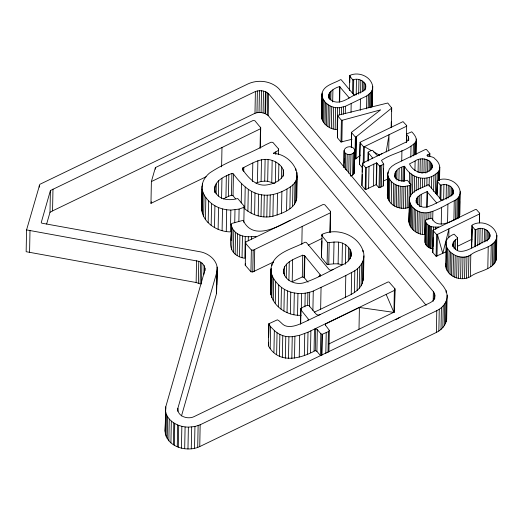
<?xml version="1.0" encoding="UTF-8"?>
<svg xmlns="http://www.w3.org/2000/svg" width="523" height="523" viewBox="0 0 523 523"><rect width="100%" height="100%" fill="white"/><g stroke="black" fill="none" stroke-linecap="round" stroke-linejoin="round"><path stroke-width="0.78" d="M348.919 98.043L349.148 97.781L339.597 86.589C334.02 87.929 323.946 94.369 331.405 100.324C341.199 106.581 351.574 94.715 360.478 92.466C372.376 87.844 361.661 76.162 352.816 79.927L349.743 76.077L349.887 75.397C358.752 71.298 371.258 76.528 372.736 86.576L372.35 106.751M471.792 225.629L472.132 226.217L471.713 248.007L471.373 247.418L472.079 225.112C481.062 219.555 494.876 224.838 496.843 235.442L496.432 258.754C493.974 270.28 478.002 270.522 470.38 276.654C460.783 282.237 445.047 276.072 445.707 263.925M457.409 250.615L457.586 237.847L454.108 234.147C433.351 242.352 457.128 264.416 470.798 254.864C477.774 248.588 496.772 248.216 496.843 235.442M26.568 229.917L26.15 251.707L196.132 282.512L200.146 283.917L200.564 262.128L198.766 261.31L26.568 229.917L39.8 184.344L247.948 83.935C257.872 79.339 270.803 80.732 278.72 88.564L443.491 286.46L446.093 290.703L447.139 295.188L446.668 319.226C446.008 325.143 441.549 329.921 436.365 332.445L199.747 446.577C187.129 452.624 166.321 447.067 165.091 431.214L165.771 406.802L204.8 270.45C205.598 267.07 203.427 263.775 200.564 262.128M29.576 252.426L29.994 230.636M39.258 187.156L39.29 185.541M46.639 224.027L49.992 212.318L50.411 190.529L255.401 91.512C259.787 89.93 265.135 90.584 268.639 93.8L433.364 291.638C436.463 295.188 434.476 300.758 430.436 302.595L194.255 416.537C188.11 419.845 176.964 416.458 177.879 408.254L216.96 271.705C219.032 261.323 208.952 253.112 199.577 251.681L41.762 223.171L41.239 222.536L50.411 190.529M49.992 212.318L52.555 210.9L52.973 189.11M206.121 176.754L150.964 203.355L151.382 181.573L155.39 167.589L253.054 120.519L254.871 120.708L260.716 127.802L260.33 147.976M155.357 169.204L155.39 167.589M165.523 419.714L165.091 431.214M165.726 409.221L165.771 406.802M165.327 433.776L165.51 409.424M166.039 436.26L166.458 414.471L165.745 411.987M167.223 438.627L167.641 416.838L166.458 414.471M168.851 440.85L169.269 419.06L167.641 416.838M170.916 442.889L171.335 421.1L169.269 419.06M173.394 444.72L173.813 422.93L171.335 421.1M174.316 445.276L174.734 423.486L173.813 422.93M177.82 411.483L177.879 408.254M177.264 446.747L177.683 424.957L174.734 423.486M178.284 447.152L178.703 425.362L177.683 424.957M181.435 448.126L181.854 426.337L178.703 425.362M184.678 448.727L185.096 426.945L181.854 426.337M187.966 448.956L188.385 427.167L194.942 426.5L200.165 424.787L436.783 310.655C442.648 307.87 447.551 301.961 447.139 295.188M191.268 448.812L191.686 427.023M196.132 282.512L196.55 260.729M194.523 448.289L194.942 426.5M198.348 283.1L198.766 261.31M278.622 149.035L278.556 150.343L273.64 152.991L273.333 153.612C289.193 152.945 306.975 175.924 290.298 186.927C281.89 192.49 271.627 196.498 261.408 194.798C249.281 192.83 240.456 183.338 233.454 173.969L231.879 173.427C224.465 176.356 213.345 181.095 214.796 190.764C218.058 200.113 229.636 200.93 237.723 198.492L244.149 206.18L244.078 207.252L239.096 209.082L230.852 210.096L230.434 231.879C217.222 231.892 201.989 222.399 201.61 208.134L202.028 186.345C202.381 181.102 205.461 176.467 209.396 173.152C226.74 161.378 247.261 154.985 265.547 144.832L271.012 142.236L272.843 142.361L278.622 149.035L278.517 154.684M201.728 210.959L202.028 186.345M202.133 200.466L201.61 208.134M202.414 185.946L202.46 183.521M197.701 447.387L198.119 425.598M202.408 213.783L202.826 191.993L202.146 189.169M201.486 283.989L201.885 263.004M203.637 216.6L204.055 194.818L202.826 191.993M199.747 446.577L200.165 424.787M203.905 274.34L204.075 265.468M205.428 219.425L205.846 197.642L204.055 194.818M204.951 270.724L204.996 268.306M208.174 222.667L208.592 200.878L205.846 197.642M211.168 225.354L211.586 203.565L208.592 200.878M214.482 189.947L214.515 188.332M214.763 192.379L214.796 190.764M214.901 192.32L215.025 185.868M214.489 227.59L214.907 205.801L211.586 203.565M216.11 193.889L216.306 183.396M181.501 415.916L216.542 293.495L216.96 271.705M218.379 196.027L218.673 180.69M216.777 284.813L217.117 267.057M217.241 269.365L216.542 293.495M218.13 229.375L218.549 207.585L214.907 205.801M221.608 166.883L221.981 147.512L260.415 128.782L260.716 127.802M221.569 198.367L221.955 178.193M222.092 230.708L222.51 208.925L218.549 207.585M223.426 198.956L225.936 197.583L226.354 175.8M226.269 231.565L226.688 209.782L222.51 208.925M225.936 197.583L228.427 196.387L228.845 174.597M228.427 196.387L231.46 195.216L231.879 173.427M231.199 224.478C232.833 233.938 226.531 246.823 235.147 254.126C237.873 256.473 241.319 257.787 244.849 258.297L245.267 236.507C238.815 235.742 232.075 231.349 231.199 224.478L231.545 223.511L243.149 220.327C252.687 240.783 276.948 227.322 290.435 220.196M231.225 240.456L231.421 229.963M231.709 249.785L232.127 227.995M235.579 198.766L233.036 195.759L233.454 173.969M233.382 252.302L233.801 230.519M234.742 222.772L234.984 209.86M235.147 254.126L235.566 232.336M237.194 255.649L237.612 233.859M238.867 221.183L239.096 209.082M239.488 256.852L239.907 235.062M241.221 202.963L241.593 183.593M242.822 170.315L242.868 167.896C251.883 163.679 261.742 156.658 272.176 160.424C278.288 162.405 285.48 168.282 283.27 175.44C279.727 181.788 271.855 184.514 264.958 185.135C254.668 185.619 247.699 176.728 242.326 169.23L242.868 167.896M242.044 257.734L242.463 235.945M243.738 171.407L243.816 167.373M243.842 222.314L244.149 206.18M297.221 175.983L296.803 197.772C295.573 209.095 282.211 213.377 272.914 216.228C263.017 218.614 252.446 215.319 244.797 208.834L245.215 187.044M273.281 262.115L252.772 271.96L250.942 271.797L245.248 265.2L245.732 242.005L322.972 204.552L324.796 204.735L330.536 211.429L330.131 232.415M247.889 211.174L248.307 189.385M248.262 240.789L248.333 236.756L245.267 236.507M251.151 213.142L251.57 191.353M252.452 181.599L252.812 163.039M250.942 271.797L251.36 250.007L245.666 243.411L245.732 242.005M251.609 239.103L251.655 236.684L255.714 236.363L256.048 236.605L255.701 236.952M52.555 210.9L254.982 113.295L255.401 91.512M252.772 271.96L253.191 250.171L330.327 212.828L330.536 211.429M254.583 214.731L255.002 192.941M254.982 113.295L256.97 112.726L257.388 90.937M254.296 271.274L254.714 249.484M256.002 183.187L257.44 182.534L257.859 160.744M256.97 112.726L259.029 112.471L259.447 90.682M258.185 215.947L258.604 194.164M260.042 148.153L260.487 127.194M426.167 305.288L268.221 115.59L264.998 113.504L261.088 112.523L261.507 90.734M257.44 182.534L261.088 181.514L261.507 159.724M260.99 216.587L261.408 194.798M263.102 112.87L263.52 91.08M264.998 113.504L265.416 91.715M265.599 113.779L266.017 91.989M263.867 216.94L264.285 195.151M261.088 181.514L264.703 181.121L265.122 159.338M267.253 114.779L267.671 92.989M268.221 115.59L268.639 93.8M266.815 216.993L267.233 195.203M274.64 183.429L267.684 181.285L268.103 159.502M269.829 216.757L270.247 194.968M314.055 350.926L314.473 329.137L315.696 328.817L317.317 329.542L320.821 333.733L320.403 355.522L316.899 351.332L315.277 350.606C300.313 358.889 278.543 364.322 268.397 345.827L268.914 323.717L277.393 319.808C280.838 321.41 282.668 325.77 286.872 326.254C293.508 327.418 299.784 324.064 305.661 321.501L388.138 281.923L389.073 282.074L394.917 288.709L394.512 311.911L328.732 344.029M268.561 342.277L268.397 345.827M268.652 337.433L268.914 323.717M271.757 182.207L272.176 160.424M301.163 315.297C287.166 316.147 271.6 305.935 270.509 291.272L270.927 269.482C272.202 252.413 292.978 249.125 305.007 242.208L306.308 242.437L329.209 269.633L330.713 270.299L333.334 269.437M270.881 283.623L271.176 268.292M270.757 294.096L270.927 269.482M270.907 294.802L271.176 272.306M270.195 348.468L270.613 326.685L268.815 324.044M271.98 265.527L272.012 263.912M272.914 216.228L273.326 194.438M271.829 297.652L272.248 275.863L271.326 273.013M273.254 262.925L273.287 261.31M275.765 154.363L275.811 151.938M275.379 182.926L275.778 161.947M273.281 300.522L273.699 278.733L272.248 275.863M273.921 352.358L274.34 330.569L270.613 326.685M275.275 303.405L275.693 281.622L273.699 278.733M277.131 215.071L277.55 193.281M278.55 180.991L278.877 164.039M276.634 354.502L277.053 332.72L274.34 330.569M278.334 306.831L278.752 285.042L275.693 281.622M281.472 178.304L281.688 167.007M281.472 213.391L281.89 191.601M279.445 356.202L279.864 334.413L277.053 332.72M283.139 176.277L283.263 169.818M281.021 309.152L281.439 287.369L278.752 285.042M283.414 273.47C282.185 262.585 295.005 258.695 302.719 255.172L304.889 256.054L320.161 274.66L320.128 276.275M283.512 273.47L283.59 269.437M282.355 357.444L282.773 335.655L279.864 334.413M284.453 275.497L284.623 266.625M283.924 311.107L284.342 289.324L281.439 287.369M286.565 210.828L286.983 189.038M286.258 277.772L286.519 264.056M285.362 358.235L285.78 336.446L282.773 335.655M287.035 312.695L287.454 290.906L284.342 289.324M289.879 208.716L290.298 186.927M288.905 280.328L289.258 261.768M288.487 358.575L288.905 336.786L285.78 336.446M290.357 313.911L290.775 292.122L287.454 290.906M292.54 206.533L292.958 184.75M292.619 259.872L292.2 281.655L302.301 276.961L304.04 277.406L308.034 282.178M294.554 204.284L294.972 182.501M291.827 358.49L292.246 336.707L299.646 335.289L308.001 332.21L394.93 290.128M295.828 170.531L295.861 168.916M295.639 202.558L296.057 180.768M293.893 314.754L294.312 292.965L290.775 292.122M296.358 200.786L296.776 178.997M296.803 179.67L296.94 172.407M294.488 358.157L294.907 336.367M297.535 315.219L297.953 293.436L294.312 292.965M299.228 357.078L299.646 335.289M301.83 244.346L302.17 226.59M300.509 324.155L300.803 308.818C302.902 307.06 306.19 304.824 309.028 305.641L316.585 314.617L318.742 315.147L320.344 314.415M300.699 323.815L300.993 308.485M301.287 308.838L301.581 293.508C305.589 293.344 309.538 292.488 313.27 291.043C327.143 284.329 341.382 278.249 354.829 270.724C360.661 267.005 364.982 260.16 363.694 253.073C359.556 235.644 337.819 227.06 322.037 234.343L321.449 257.388L327.097 264.39C332.059 264.259 337.172 262.84 342.016 264.899L342.434 243.11C337.59 241.051 332.478 242.469 327.516 242.607L321.867 235.605M302.301 276.961L302.719 255.172M304.04 277.406L304.458 255.623M304.471 277.837L304.889 256.054M304.935 306.909L305.197 293.187M304.34 355.346L304.759 333.556M307.648 305.609L307.897 292.697M307.583 353.999L308.001 332.21M309.413 306.766L309.694 292.239M310.479 352.646L310.897 330.863M312.898 310.407L313.27 291.043M315.277 350.606L315.696 328.817M316.899 351.332L317.317 329.542M321.92 94.578C322.449 102.22 330.248 107.745 337.57 107.771L337.152 129.56C329.83 129.534 322.031 124.01 321.501 116.368L321.92 94.578C322.567 85.314 334.132 83.556 340.44 79.692L341.166 79.731L354.136 95.153L355.797 94.728M321.913 101.926L321.501 116.368M322.037 95.467L322.083 93.048M321.625 117.91L322.044 96.121M322.044 119.46L322.462 97.67M322.756 121.022L323.175 99.233M323.757 122.591L324.175 100.808M314.271 312.172L320.638 309.211L321.057 287.421M321.913 240.796L321.449 257.388M322.005 235.951L322.037 234.343M325.025 124.147L325.443 102.364M321.658 355.248L322.057 334.269L320.821 333.733M321.893 355.261L322.299 334.275L328.431 331.575L329.333 330.346L325.384 325.071L325.541 324.005L359.419 307.459L393.93 312.394L394.349 290.605M326.43 125.527L326.849 103.744M327.947 126.703L328.366 104.92M328.732 98.108L328.79 94.879M329.078 98.396L329.176 93.552M329.765 99.566L329.902 92.303M325.515 325.62L325.541 324.005M329.582 127.684L330 105.894M327.097 264.39L327.516 242.607M325.816 353.626L326.215 332.641M330.798 100.043L330.967 91.165M331.334 128.455L331.752 106.666M328.758 264.501L329.176 242.711M329.954 232.192L330.327 212.828M332.68 101.926L332.916 89.825M328.032 352.554L328.431 331.575M328.934 351.325L329.333 330.346M333.197 129.031L333.615 107.241M335.165 129.403L335.583 107.614M333.602 263.697L334.02 241.907M391.354 127.403L391.727 108.032L387.746 103.011L337.727 115.315L337.381 137.712L340.983 142.001L352.025 139.268M337.381 137.712L337.727 115.315M339.303 101.92L339.597 86.589M339.407 114.982L339.545 107.718L345.422 106.28L366.806 95.931L370.912 92.421L372.363 89.616L372.736 86.576M339.669 102.011L339.963 86.681M338.12 263.906L338.538 242.116M341.375 114.714L341.512 107.45M340.983 142.001L341.395 120.218L337.799 115.923M341.859 142.04L342.277 120.257L380.698 109.837L351.606 132.26L351.312 147.591M343.33 114.236L343.474 106.973M343.781 167.491L344.108 150.546C345.108 145.714 353.868 145.217 354.705 150.428L354.287 172.217C354.254 174.303 352.299 175.473 350.56 176.12M344.095 167.262L344.108 150.546M344.311 162.869L344.389 158.829M345.285 113.543L345.422 106.28M345.343 169.589L345.651 153.448L344.389 151.932M346.906 170.42L347.22 154.278L345.651 153.448M345.422 264.207L345.788 244.842L342.434 243.11M320.638 309.211L345.383 297.273L345.801 275.484M349.469 90.603L349.743 76.077M349.75 82.66L349.887 75.397M348.743 173.146L349.103 154.586C351.489 154.488 354.568 153.174 354.705 150.428M351.018 112.419L351.188 103.541M348.292 261.029L348.553 247.314L345.788 244.842M350.58 175.31L350.979 154.331M351.561 147.473L351.606 132.26M352.554 93.65L352.816 79.927M349.75 258.872L349.939 249.19L348.553 247.314M353.43 94.532L353.711 80.012M350.573 258.813L350.724 250.739L349.939 249.19M352.626 175.12L353.045 153.337M351.266 256.329L351.325 253.099L350.724 250.739M345.383 297.273L351.234 294.41L351.652 272.627M353.796 173.911L354.215 152.121M353.927 173.682L354.346 151.892M351.842 132.947L355.379 137.078L354.96 158.868L355.797 158.789L360.301 155.122M356.189 94.892L356.483 79.561M355.326 158.959L355.745 137.176L391.727 108.032M355.797 158.789L356.215 137.006M355.869 158.737L356.287 136.948M351.234 294.41L354.411 292.514L354.829 270.724M358.667 94.212L358.941 79.686M360.242 110.366L360.458 99.069M360.595 93.074L360.844 80.163M354.411 292.514L357.117 290.442L357.536 268.652M362.596 167.942L359.582 164.359L360.118 142.23L403.024 121.617L406.665 125.553L406.338 142.321M360.086 143.838L359.582 164.359M362.308 91.44L362.511 80.954M357.117 290.442L359.353 288.193L359.772 266.41M359 329.242L359.419 307.459M416.047 141.622C407.469 151.578 391.949 152.991 381.463 160.424L383.705 164.124L383.287 185.913L379.057 187.731L376.174 184.639L365.923 189.47L365.204 189.411L361.923 185.554L362.4 163.209L403.985 143.06C407.953 142.079 410.627 137.451 406.613 134.568L406.626 134.006L411.738 131.809C414.164 134.378 417.23 137.804 416.047 141.622L415.798 154.533M363.753 90.937L363.923 82.059M362.184 174.505L361.923 185.554M362.23 172.087L362.4 163.209M363.191 163.699L363.518 146.747L360.001 142.57M359.353 288.193L361.112 285.78L361.53 263.991M365.015 90.048L365.139 83.588M364.06 162.81L364.374 146.669L406.646 126.18L406.665 125.553M365.629 88.897L365.708 84.863M362.91 251.87L362.942 250.256M361.112 285.78L362.4 283.191L362.818 261.408M363.465 265.174L363.505 277.661L362.4 283.191M363.21 280.446L363.629 258.663M366.558 108.843L366.806 95.931M363.505 277.661L363.923 255.871M365.204 189.411L365.623 167.621L362.341 163.764M365.923 189.47L366.342 167.68L376.593 162.856L379.476 165.941L379.057 187.731M368.185 107.764L368.434 94.853M368.042 160.992L368.212 152.115L370.297 150.951L372.526 150.291L377.462 155.808L382.346 153.494M368.205 160.868L368.212 152.115M369.539 107.405L369.8 93.682M368.584 188.221L369.003 166.432M370.617 107.751L370.912 92.421M371.454 107.202L371.768 91.067M372.036 106.561L372.363 89.616M372.108 105.221L372.389 90.695M373.389 185.9L373.808 164.111M376.174 184.639L376.593 162.856M376.501 184.874L376.92 163.084M380.071 187.6L380.489 165.811L383.705 164.124M381.378 186.966L381.797 165.176M383.522 168.295L383.287 185.913M429.814 153.501L429.723 153.86C421.682 156.893 433.332 155.534 434.79 158.704C438.568 161.529 441.66 167.36 438.424 171.649C428.272 182.586 411.568 179.232 404.645 166.412L404.286 166.275C389.838 169.596 393.322 184.331 407.345 180.232L410.797 184.403L410.751 184.992L409.319 185.606L408.901 207.396C400.245 210.651 387.857 205.304 387.347 195.347L387.765 173.558L389.347 169.027L391.786 166.353L395.31 164.013L425.65 149.369L426.382 149.395L429.814 153.501L429.756 156.723M387.412 196.89L387.765 173.558M387.798 182.507L387.347 195.347M387.968 173.629L388.001 172.015M387.778 198.426L388.197 176.643L387.831 175.1M388.707 150.918L389.02 134.784L386.157 151.997M388.452 199.969L388.87 178.18L388.197 176.643M389.426 201.512L389.844 179.722L388.87 178.18M391.158 127.547L391.269 121.898M391.472 111.406L391.55 107.372M391.237 203.591L391.655 181.808L389.844 179.722M393.257 205.264L393.675 183.481L391.655 181.808M394.63 177.225L394.662 175.617M394.943 176.964L395.022 172.93M394.747 206.186L395.166 184.397L393.675 183.481M395.689 178.859L395.826 171.596M396.813 180.03L397.003 170.348M396.349 206.951L396.767 185.162L395.166 184.397M394.571 306.458L394.512 311.911M394.604 304.844L394.917 288.709M398.068 207.553L398.487 185.77L396.767 185.162M398.905 180.912L399.141 168.811M399.879 207.997L400.298 186.214L398.487 185.77M401.272 181.285L401.533 167.569M401.729 161.038L401.925 150.546M401.703 208.259L402.122 186.469L400.298 186.214M402.932 181.285L403.207 166.759M403.514 208.331L403.933 186.541L409.319 185.606M403.991 181.605L404.286 166.275M404.364 180.938L404.645 166.412M406.476 142.073L406.626 134.006M405.318 208.206L405.737 186.423M408.254 140.092L408.319 136.863M407.116 207.899L407.535 186.11M408.679 140.589L408.725 138.17M409.359 183.547L409.574 172.25M409.365 199.649C409.895 207.298 417.694 212.822 425.016 212.848L424.598 234.631C417.276 234.605 409.476 229.081 408.947 221.438L409.365 199.649C410.032 190.379 421.545 188.64 427.886 184.769L428.618 184.802L441.582 200.224L443.713 199.57M409.254 212.645L408.947 221.438M409.378 206.193L409.529 198.119M409.078 222.981L409.496 201.192M409.496 224.53L409.914 202.741M410.797 157.423L411.013 146.126M410.529 196.288L410.797 184.403M410.202 226.093L410.62 204.303M410.738 195.55L411.156 173.76M411.202 227.668L411.621 205.879M413.17 155.939L413.386 144.642M412.477 193.628L412.83 175.068M412.47 229.224L412.889 207.435M414.366 154.939L414.582 143.642M414.288 192.307L414.602 176.166M414.929 170.701L415.118 161.019C420.747 156.384 433.809 159.332 432.031 167.929C425.702 176.558 413.53 172.734 409.476 163.889L415.118 161.019M415.236 154.743L415.471 142.635M413.876 230.604L414.294 208.814M416.053 154.318L416.282 139M415.393 231.781L415.811 209.991M416.197 190.777L416.458 177.062M416.21 202.878C414.85 196.315 422.427 193.713 427.043 191.66L436.6 202.852L436.365 203.12M416.393 202.29L416.452 199.067M416.962 203.427L417.073 197.779M418.067 172.466L418.315 159.554M417.027 232.755L417.446 210.965M417.87 204.676L418.027 196.609M418.184 189.856L418.413 177.755M418.779 233.526L419.198 211.743M420.034 172.721L420.302 159.005M419.603 206.513L419.819 195.216M420.257 188.711L420.453 178.219M421.087 206.513L421.322 194.406M420.642 234.101L421.061 212.312M421.989 173.322L422.264 158.796M422.394 187.286L422.564 178.408M422.61 234.474L423.029 212.684M423.95 172.649L424.212 158.933M424.584 186.384L424.741 178.31M425.84 173.106L426.108 159.391M433.096 248.804C429.39 248.536 425.428 246.098 424.911 242.169L425.33 220.379L426.467 219.425L431.972 218.169C437.195 230.068 452.428 220.765 459.652 217.097M425.114 240.828L425.454 223.079M425.415 244.084L425.833 222.301L425.33 220.379M426.827 186.005L426.984 177.931M426.748 206.997L427.043 191.66M427.572 172.185L427.807 160.077M427.912 156.442L427.945 154.828M426.323 245.457L426.742 223.674L425.833 222.301M426.853 220.052L426.99 212.796C437.411 210.939 446.446 204.375 455.879 199.923C458.488 198.027 460.39 194.955 460.188 191.647C458.71 181.599 446.197 176.369 437.339 180.468L436.934 194.87M427.114 207.082L427.409 191.751M427.631 246.738L428.049 224.955L426.742 223.674M429.102 171.485L429.305 160.999M429.122 186.149L429.291 177.271M429.677 156.279L429.723 153.86M428.834 218.98L428.958 212.528M428.389 247.274L428.808 225.491L428.049 224.955M430.442 170.21L430.599 162.143M429.206 247.739L429.625 225.949L428.808 225.491M430.083 248.118L430.501 226.328L429.625 225.949M430.795 218.503L430.919 212.044M431.691 169.38L431.802 163.732M431.436 188.43L431.665 176.323M432.338 167.687L432.384 165.261M431.024 248.425L431.442 226.636L430.501 226.328M432.704 220.229L432.874 211.351M433.593 191.346L433.907 175.205M479.552 222.752L479.624 213.201L476.322 209.429L475.446 209.481L433.096 230.055L432.802 252.517L436.11 256.283L446.374 251.681M432.802 252.517L433.096 230.055M433.142 246.379L433.312 237.507M433.449 230.244L433.515 227.015L431.442 226.636M433.175 301.326L433.364 291.638M435.398 193.425L435.764 174.054M434.175 299.594L434.293 293.135M435.783 229.505L435.829 227.087L438.908 227.041L437.888 227.597M434.731 298.738L434.809 294.697M436.855 194.661L437.274 172.871M437.091 193.379L437.339 180.468M436.11 256.283L436.528 234.494L433.221 230.735M438.254 180.527L438.424 171.649M436.999 256.205L437.418 234.415L479.722 213.874M439.039 180.075L439.228 170.393M439.176 180.52L439.222 178.101M436.365 332.445L436.783 310.655M439.457 180.396L439.673 169.099M439.542 180.036L439.791 167.125M440.006 198.72L440.268 185.005L437.195 181.154M440.863 200.414L441.157 185.083C446.354 183.207 454.258 186.476 453.31 192.843M438.843 331.033L439.261 309.243M441.235 224.151L441.562 207.206M441 329.412L441.419 307.622M443.635 199.963L443.929 184.632M442.824 327.614L443.243 305.824M446.112 199.283L446.394 184.763M444.315 325.666L444.733 303.883M445.681 266.469L446.126 242.142M446.315 257.192L446.38 253.962M446.178 268.574L446.596 246.784M445.459 323.606L445.877 301.817M446.06 292.318L446.093 290.703M447.551 222.7L447.91 204.14M448.048 198.145L448.289 185.234M446.243 321.449L446.662 299.659M447.178 270.666L447.596 248.876M448.786 237.723L448.956 228.845L442.765 253.42L437.418 234.415L436.528 234.494M449.76 196.517L449.957 186.025M448.695 272.771L449.113 250.988M451.199 196.007L451.369 187.129M450.048 274.202L450.466 252.413M452.46 195.118L452.585 188.659M451.519 275.438L451.937 253.648M453.075 193.974L453.153 189.934M453.114 194.151L453.343 191.228M452.781 246.679C452.205 243.117 454.324 239.789 457.645 238.514M453.16 246.562L453.238 242.528M453.886 220.366L454.252 201.002M453.108 276.477L453.526 254.688M453.997 248.281L454.141 241.018M455.507 219.294L455.879 199.923M455.317 249.471L455.5 239.789M454.814 277.314L455.232 255.531M456.86 218.928L457.252 198.76M456.644 277.961L457.063 256.172M457.37 249.151L457.586 237.847M457.958 218.477L458.364 197.491M459.214 196.138L458.795 217.928L459.724 214.96L459.73 201.414M459.397 216.476L459.809 194.687M459.724 214.96L460.188 191.647M458.593 278.413L459.011 256.623M460.593 278.654L461.011 256.865M462.58 278.681L462.999 256.891M464.561 278.491L464.98 256.701M466.529 278.086L466.947 256.296M468.484 277.458L468.902 255.675M470.38 276.654L470.798 254.864M471.753 242.064L472.001 229.152M474.786 246.732L475.106 229.787L472.132 226.217M475.505 246.791L475.832 229.845C483.259 224.275 496.785 235.193 485.847 240.985C477.205 243.653 457.468 260.787 452.833 244.261M477.741 245.862L478.068 228.917M479.441 222.883L479.624 213.201M479.807 244.659L480.114 228.518M482.023 243.09L482.298 228.564M484.278 241.953L484.527 229.041M485.795 240.972L486.011 229.675M487.129 241.038L487.331 230.545M487.815 268.24L488.234 246.451M488.678 239.338L488.815 232.075M489.489 238.187L489.587 233.343M489.927 237.05L489.973 234.631M490.822 266.678L491.241 244.888M492.405 265.586L492.823 243.796M493.725 264.396L494.143 242.607M494.791 263.115L495.209 241.325M495.601 261.742L496.02 239.952M496.235 250.04L496.432 258.754M496.15 260.271L496.569 238.481M446.668 319.226L446.394 314.722M351.325 253.099C351.633 257.584 348.534 261.487 344.866 263.716C330.941 270.064 317.736 278.517 303.079 283.028C295.05 284.806 284.885 280.642 283.446 271.862M245.248 265.2L245.313 263.795M270.509 291.272L270.646 289.866M150.964 203.355L151.409 201.806M424.911 242.169L425.101 241.639M320.161 274.66L319.618 275.994L318.788 276.458M453.147 192.536L451.695 195.014L449.996 196.419L432.351 205.055L426.925 207.115L423.349 207.213L420.172 206.258L417.38 203.859L416.197 200.387M471.373 247.418L471.661 246.902M307.629 320.553L308.485 319.305L301.039 309.982L300.803 308.818M395.774 319.782L399.997 317.291M371.984 158.495L372.644 158.005L368.362 152.801M308.25 245.202L321.965 238.495M457.331 246.359L471.981 239.227M151.382 181.573L221.981 147.512M383.235 181.154L387.621 179.043M379.476 165.941L380.489 165.811M363.518 146.747L364.374 146.669L371.284 150.532M337.57 107.771L339.545 107.718M425.016 212.848L426.99 212.796M288.905 336.786L292.246 336.707M248.333 236.756L251.655 236.684M297.953 293.436L301.581 293.508M259.029 112.471L261.088 112.523M433.515 227.015L435.829 227.087M402.122 186.469L403.933 186.541M341.395 120.218L342.277 120.257M264.703 181.121L267.684 181.285M185.096 426.945L188.385 427.167M475.106 229.787L475.832 229.845M226.688 209.782L230.852 210.096M365.623 167.621L366.342 167.68M251.36 250.007L253.191 250.171M440.268 185.005L441.157 185.083M347.22 154.278L349.103 154.586M355.379 137.078L355.745 137.176M231.46 195.216L233.036 195.759M373.357 151.69L379.58 155.168M243.764 207.847L244.797 208.834M386.222 294.527L393.93 312.394M353.849 170.779L354.287 172.217"/></g></svg>
